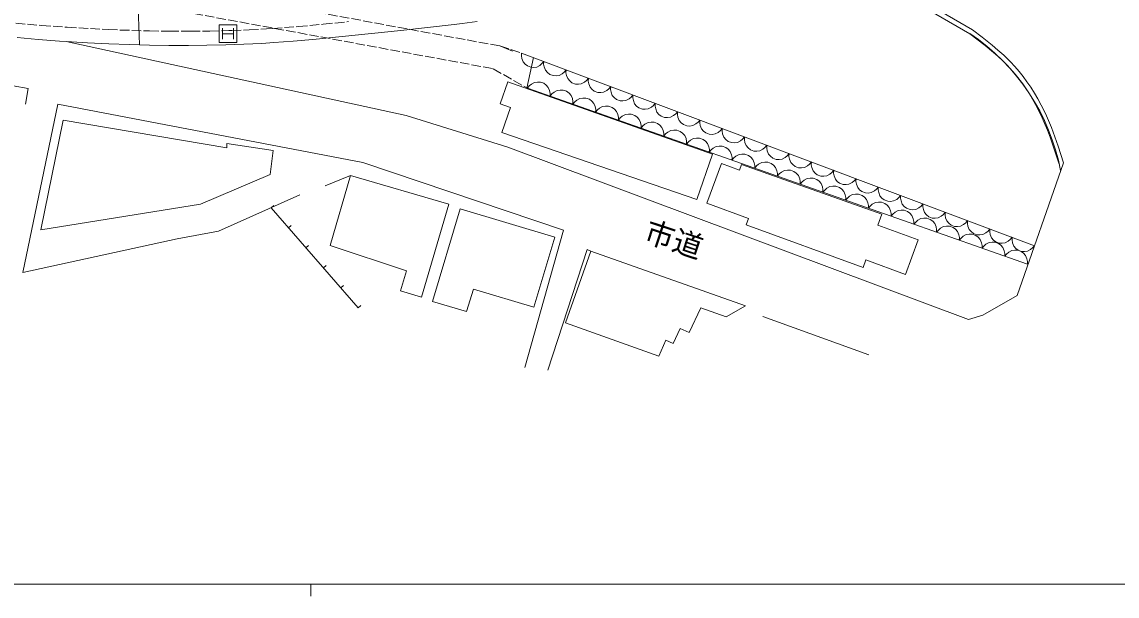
# Model space of a CAD drawing. Units: millimetres, scale not verified. Extents: x -75923 to 564077, y -56560 to 303440.
# Drawn here: x 27555 to 120486, y 127440 to 176162 of the extents above; entities that cross this region are included whole.
import ezdxf
from ezdxf.enums import TextEntityAlignment as Align

# ---------------------------------------------------------------- set-up
doc = ezdxf.new("R2010")
doc.units = ezdxf.units.MM
doc.header["$LTSCALE"] = 1000
doc.linetypes.add('USER1', pattern=[1, 0.8, -0.2])
for name, color, linetype, lineweight in [('M-BGD', 7, 'Continuous', 13), ('M-STR-STR1', 1, 'Continuous', 13), ('M-TTL-BAND', 7, 'Continuous', 13)]:
    doc.layers.add(name, color=color, linetype=linetype, lineweight=lineweight)
doc.layers.add('M-BMK-HTXT', color=7, linetype='Continuous')
doc.styles.add('ＭＳ ゴシック', font='')
doc.styles.get('ＭＳ ゴシック').set_extended_font_data('MS Gothic')

msp = doc.modelspace()

# ---------------------------------------------------------------- linework, layer by layer
at = {"layer": 'M-BGD'}
for p, q in [((107986, 175162), (93768, 183414)), ((94259, 183591), (108208, 175496)), ((44579, 175630), (44579, 174692)), ((44579, 175161), (45516, 175161)), ((45516, 175630), (45516, 174692)), ((5587, 174643), (28096, 170502)), ((31303, 174504), (60168, 168214)), ((68102, 174120), (69192, 173676)), ((69945, 173518), (113475, 157174)), ((70411, 170546), (70975, 173131)), ((68799, 171072), (68138, 169204)), ((86143, 164935), (68799, 171072)), ((28096, 170502), (27851, 169185)), ((112883, 155592), (70450, 170532)), ((30592, 169183), (27628, 154897)), ((30592, 169183), (56495, 164233)), ((68138, 169204), (69012, 168895)), ((60168, 168214), (68785, 165524)), ((69012, 168895), (68289, 166778)), ((31055, 167832), (29161, 158526)), ((44951, 165483), (31055, 167832)), ((68289, 166778), (84820, 161089)), ((48867, 165246), (44951, 165847)), ((44951, 165847), (44951, 165483)), ((68785, 165524), (107870, 150908)), ((48612, 163225), (48867, 165246)), ((84820, 161089), (86143, 164935)), ((56495, 164233), (73507, 158484)), ((86908, 164143), (85682, 160770)), ((88457, 163594), (86908, 164143)), ((88622, 164059), (88457, 163594)), ((100518, 159842), (88622, 164059)), ((111996, 152960), (115947, 164208)), ((42711, 160693), (48612, 163225)), ((55447, 163128), (53283, 162240)), ((53707, 157187), (55447, 163128)), ((55447, 163128), (63768, 160687)), ((44225, 158395), (51131, 161477)), ((29161, 158526), (42711, 160693)), ((48702, 160393), (48929, 160590)), ((56100, 151906), (48702, 160393)), ((63768, 160687), (61459, 152814)), ((62385, 152448), (64740, 160306)), ((64740, 160306), (72769, 157899)), ((85682, 160770), (89217, 159486)), ((100177, 158904), (100518, 159842)), ((89217, 159486), (89016, 158934)), ((89016, 158934), (98933, 155332)), ((40728, 157743), (44225, 158395)), ((50182, 158696), (50408, 158893)), ((73507, 158484), (70218, 146836)), ((103595, 157663), (100177, 158904)), ((27628, 154897), (40728, 157743)), ((51661, 156998), (51887, 157195)), ((60194, 155052), (53707, 157187)), ((72769, 157899), (70988, 151957)), ((102534, 154742), (103595, 157663)), ((72190, 146618), (75507, 156842)), ((73673, 150635), (75844, 156722)), ((75507, 156842), (75844, 156722)), ((75844, 156722), (88967, 152083)), ((53141, 155301), (53367, 155498)), ((98933, 155332), (99164, 155966)), ((99164, 155966), (102534, 154742)), ((59690, 153333), (60194, 155052)), ((54620, 153603), (54846, 153800)), ((65868, 153492), (65294, 151576)), ((70988, 151957), (65868, 153492)), ((61459, 152814), (59690, 153333)), ((65294, 151576), (62385, 152448)), ((109106, 151272), (111996, 152960)), ((56100, 151906), (56326, 152103)), ((85158, 151911), (84186, 149797)), ((87310, 151130), (85158, 151911)), ((88967, 152083), (87310, 151130)), ((81590, 147810), (73673, 150635)), ((90426, 151155), (99425, 147916)), ((107870, 150908), (109106, 151272)), ((83408, 150155), (82818, 148871)), ((84186, 149797), (83408, 150155)), ((82207, 149152), (81590, 147810)), ((82818, 148871), (82207, 149152))]:
    msp.add_line(p, q, dxfattribs=at)
at = {"layer": 'M-BGD', "linetype": 'USER1'}
for p, q in [((21097, 182792), (68102, 174120)), ((21460, 180695), (67537, 172190)), ((68102, 174120), (69945, 173518)), ((67537, 172190), (70450, 170532))]:
    msp.add_line(p, q, dxfattribs=at)
at = {"layer": 'M-BGD'}
msp.add_lwpolyline([(44298, 174411), (44298, 175911), (45798, 175911), (45798, 174411)], close=True, dxfattribs=at)
for points in [[(115566, 164085), (115206, 165191), (114824, 166298), (114571, 166972), (114300, 167638), (114040, 168222), (113574, 169149), (113052, 170046), (112476, 170907), (111845, 171723), (111162, 172486), (110766, 172880), (110357, 173260), (109837, 173710), (109295, 174153), (107986, 175162)], [(108208, 175496), (109046, 174856), (109878, 174195), (110375, 173777), (110865, 173337), (111450, 172764), (111810, 172376), (112163, 171966), (112507, 171536), (112841, 171084), (113165, 170611), (113473, 170127), (113769, 169624), (114052, 169102), (114402, 168391), (114667, 167796), (114913, 167194), (115206, 166418), (115482, 165625), (115947, 164208)], [(69945, 173518), (69934, 173273), (69978, 173046), (70085, 172769), (70250, 172577), (70446, 172422), (70739, 172312), (70988, 172300), (71239, 172335), (71502, 172474), (71680, 172618), (71837, 172807)], [(71837, 172807), (71827, 172563), (71871, 172336), (71977, 172058), (72143, 171866), (72339, 171712), (72632, 171602), (72881, 171589), (73132, 171625), (73395, 171764), (73573, 171907), (73730, 172096)], [(73730, 172096), (73719, 171852), (73764, 171625), (73870, 171348), (74036, 171156), (74231, 171001), (74525, 170891), (74774, 170879), (75024, 170914), (75287, 171053), (75465, 171197), (75623, 171386)], [(72379, 169853), (72385, 170100), (72335, 170329), (72222, 170607), (72050, 170798), (71849, 170950), (71550, 171055), (71298, 171062), (71045, 171021), (70782, 170876), (70605, 170726), (70450, 170532)], [(75623, 171386), (75612, 171142), (75656, 170914), (75763, 170637), (75928, 170445), (76124, 170291), (76417, 170181), (76666, 170168), (76917, 170203), (77180, 170342), (77358, 170486), (77515, 170675)], [(74308, 169174), (74313, 169421), (74264, 169650), (74150, 169928), (73979, 170119), (73778, 170271), (73479, 170376), (73227, 170383), (72974, 170342), (72711, 170196), (72534, 170047), (72379, 169853)], [(77515, 170675), (77505, 170431), (77549, 170204), (77655, 169926), (77821, 169735), (78016, 169580), (78310, 169470), (78559, 169457), (78810, 169493), (79072, 169632), (79250, 169775), (79408, 169965)], [(76236, 168495), (76242, 168742), (76193, 168971), (76079, 169249), (75908, 169439), (75707, 169592), (75408, 169697), (75156, 169704), (74903, 169663), (74640, 169517), (74463, 169368), (74308, 169174)], [(79408, 169965), (79397, 169720), (79441, 169493), (79548, 169216), (79713, 169024), (79909, 168870), (80202, 168759), (80451, 168747), (80702, 168782), (80965, 168921), (81143, 169065), (81300, 169254)], [(81300, 169254), (81290, 169010), (81334, 168783), (81440, 168505), (81606, 168313), (81802, 168159), (82095, 168049), (82344, 168036), (82595, 168072), (82858, 168211), (83036, 168354), (83193, 168543)], [(78165, 167815), (78171, 168063), (78121, 168292), (78008, 168570), (77837, 168760), (77635, 168912), (77336, 169018), (77084, 169025), (76831, 168984), (76569, 168838), (76392, 168689), (76236, 168495)], [(80094, 167136), (80100, 167384), (80050, 167612), (79937, 167891), (79765, 168081), (79564, 168233), (79265, 168339), (79013, 168346), (78760, 168305), (78497, 168159), (78320, 168010), (78165, 167815)], [(83193, 168543), (83182, 168299), (83227, 168072), (83333, 167795), (83499, 167603), (83694, 167448), (83988, 167338), (84237, 167326), (84487, 167361), (84750, 167500), (84928, 167644), (85086, 167833)], [(82023, 166457), (82028, 166704), (81979, 166933), (81865, 167212), (81694, 167402), (81493, 167554), (81194, 167659), (80942, 167667), (80689, 167626), (80426, 167480), (80249, 167331), (80094, 167136)], [(85086, 167833), (85075, 167589), (85119, 167361), (85226, 167084), (85391, 166892), (85587, 166738), (85880, 166628), (86129, 166615), (86380, 166651), (86643, 166789), (86821, 166933), (86978, 167122)], [(83951, 165778), (83957, 166025), (83908, 166254), (83794, 166533), (83623, 166723), (83422, 166875), (83123, 166980), (82871, 166988), (82618, 166947), (82355, 166801), (82178, 166652), (82023, 166457)], [(86978, 167122), (86968, 166878), (87012, 166651), (87118, 166373), (87284, 166182), (87479, 166027), (87773, 165917), (88022, 165905), (88273, 165940), (88535, 166079), (88713, 166223), (88871, 166412)], [(88871, 166412), (88860, 166167), (88904, 165940), (89011, 165663), (89176, 165471), (89372, 165317), (89665, 165206), (89914, 165194), (90165, 165229), (90428, 165368), (90606, 165512), (90763, 165701)], [(85880, 165099), (85886, 165346), (85836, 165575), (85723, 165853), (85552, 166044), (85350, 166196), (85051, 166301), (84799, 166309), (84546, 166268), (84284, 166122), (84107, 165973), (83951, 165778)], [(87809, 164420), (87815, 164667), (87765, 164896), (87652, 165174), (87480, 165365), (87279, 165517), (86980, 165622), (86728, 165630), (86475, 165589), (86212, 165443), (86035, 165294), (85880, 165099)], [(90763, 165701), (90753, 165457), (90797, 165230), (90903, 164952), (91069, 164761), (91265, 164606), (91558, 164496), (91807, 164483), (92058, 164519), (92321, 164658), (92499, 164801), (92656, 164991)], [(89738, 163741), (89743, 163988), (89694, 164217), (89580, 164495), (89409, 164686), (89208, 164838), (88909, 164943), (88657, 164951), (88404, 164910), (88141, 164764), (87964, 164615), (87809, 164420)], [(92656, 164991), (92645, 164746), (92690, 164519), (92796, 164242), (92961, 164050), (93157, 163895), (93451, 163785), (93700, 163773), (93950, 163808), (94213, 163947), (94391, 164091), (94549, 164280)], [(91666, 163062), (91672, 163309), (91623, 163538), (91509, 163816), (91338, 164007), (91137, 164159), (90838, 164264), (90586, 164271), (90333, 164230), (90070, 164084), (89893, 163935), (89738, 163741)], [(93595, 162383), (93601, 162630), (93551, 162859), (93438, 163137), (93267, 163327), (93065, 163480), (92766, 163585), (92514, 163592), (92261, 163551), (91999, 163405), (91822, 163256), (91666, 163062)], [(94549, 164280), (94538, 164036), (94582, 163809), (94689, 163531), (94854, 163339), (95050, 163185), (95343, 163075), (95592, 163062), (95843, 163098), (96106, 163236), (96284, 163380), (96441, 163569)], [(96441, 163569), (96431, 163325), (96475, 163098), (96581, 162820), (96747, 162629), (96942, 162474), (97236, 162364), (97485, 162352), (97736, 162387), (97998, 162526), (98176, 162670), (98334, 162859)], [(95524, 161703), (95530, 161951), (95480, 162180), (95367, 162458), (95195, 162648), (94994, 162800), (94695, 162906), (94443, 162913), (94190, 162872), (93927, 162726), (93750, 162577), (93595, 162383)], [(98334, 162859), (98323, 162615), (98367, 162387), (98474, 162110), (98639, 161918), (98835, 161764), (99128, 161654), (99377, 161641), (99628, 161676), (99891, 161815), (100069, 161959), (100226, 162148)], [(97453, 161024), (97458, 161272), (97409, 161500), (97295, 161779), (97124, 161969), (96923, 162121), (96624, 162227), (96372, 162234), (96119, 162193), (95856, 162047), (95679, 161898), (95524, 161703)], [(100226, 162148), (100216, 161904), (100260, 161677), (100366, 161399), (100532, 161208), (100728, 161053), (101021, 160943), (101270, 160930), (101521, 160966), (101784, 161105), (101962, 161248), (102119, 161438)], [(99381, 160345), (99387, 160593), (99338, 160821), (99224, 161100), (99053, 161290), (98852, 161442), (98553, 161548), (98301, 161555), (98048, 161514), (97785, 161368), (97608, 161219), (97453, 161024)], [(101310, 159666), (101316, 159913), (101266, 160142), (101153, 160421), (100982, 160611), (100780, 160763), (100481, 160868), (100229, 160876), (99976, 160835), (99714, 160689), (99537, 160540), (99381, 160345)], [(102119, 161438), (102108, 161193), (102153, 160966), (102259, 160689), (102424, 160497), (102620, 160343), (102914, 160232), (103163, 160220), (103413, 160255), (103676, 160394), (103854, 160538), (104012, 160727)], [(103239, 158987), (103245, 159234), (103195, 159463), (103082, 159742), (102910, 159932), (102709, 160084), (102410, 160189), (102158, 160197), (101905, 160156), (101642, 160010), (101465, 159861), (101310, 159666)], [(104012, 160727), (104001, 160483), (104045, 160256), (104152, 159978), (104317, 159786), (104513, 159632), (104806, 159522), (105055, 159509), (105306, 159545), (105569, 159684), (105747, 159827), (105904, 160016)], [(105904, 160016), (105893, 159772), (105938, 159545), (106044, 159268), (106210, 159076), (106405, 158921), (106699, 158811), (106948, 158799), (107199, 158834), (107461, 158973), (107639, 159117), (107797, 159306)], [(105168, 158308), (105173, 158555), (105124, 158784), (105010, 159062), (104839, 159253), (104638, 159405), (104339, 159510), (104087, 159518), (103834, 159477), (103571, 159331), (103394, 159182), (103239, 158987)], [(107797, 159306), (107786, 159062), (107830, 158834), (107937, 158557), (108102, 158365), (108298, 158211), (108591, 158101), (108840, 158088), (109091, 158123), (109354, 158262), (109532, 158406), (109689, 158595)], [(107096, 157629), (107102, 157876), (107053, 158105), (106939, 158383), (106768, 158574), (106567, 158726), (106268, 158831), (106016, 158839), (105763, 158798), (105500, 158652), (105323, 158503), (105168, 158308)], [(109025, 156950), (109031, 157197), (108981, 157426), (108868, 157704), (108697, 157895), (108495, 158047), (108196, 158152), (107944, 158159), (107691, 158118), (107429, 157973), (107252, 157824), (107096, 157629)], [(109689, 158595), (109679, 158351), (109723, 158124), (109829, 157846), (109995, 157655), (110191, 157500), (110484, 157390), (110733, 157378), (110984, 157413), (111247, 157552), (111425, 157695), (111582, 157885)], [(110954, 156271), (110960, 156518), (110910, 156747), (110797, 157025), (110625, 157216), (110424, 157368), (110125, 157473), (109873, 157480), (109620, 157439), (109357, 157293), (109180, 157144), (109025, 156950)], [(111582, 157885), (111571, 157640), (111616, 157413), (111722, 157136), (111887, 156944), (112083, 156790), (112377, 156679), (112626, 156667), (112876, 156702), (113139, 156841), (113317, 156985), (113475, 157174)], [(112883, 155592), (112888, 155839), (112839, 156068), (112725, 156346), (112554, 156536), (112353, 156689), (112054, 156794), (111802, 156801), (111549, 156760), (111286, 156614), (111109, 156465), (110954, 156271)]]:
    msp.add_lwpolyline(points, dxfattribs=at)
msp.add_arc((97921, 160142), 18096, 10.83057, 56.20522, dxfattribs=at)
at = {"layer": 'M-STR-STR1'}
msp.add_line((37545, 174213), (37177, 184674), dxfattribs=at)
at = {"layer": 'M-STR-STR1', "linetype": 'USER1'}
msp.add_lwpolyline([(27035, 176047), (29207, 175860), (31382, 175702), (34879, 175507), (38377, 175391), (40065, 175366), (41754, 175362), (41874, 175362), (43500, 175382), (45125, 175421), (45365, 175429), (46841, 175487), (48317, 175565), (48845, 175599), (50983, 175765), (53127, 175963), (55276, 176183)], dxfattribs=at)
at = {"layer": 'M-STR-STR1'}
msp.add_lwpolyline([(27144, 174832), (28948, 174677), (30754, 174541), (31303, 174504), (33110, 174394), (34929, 174303), (36649, 174237), (38380, 174191), (40031, 174166), (41681, 174161), (43261, 174177), (44851, 174212), (46379, 174266), (47907, 174340), (48924, 174401), (50578, 174527), (52230, 174672), (59714, 175446), (61983, 175683), (64248, 175940), (64922, 176026), (66198, 176209)], dxfattribs=at)
at = {"layer": 'M-TTL-BAND'}
for p, q in [((-75923, 128440), (463077, 128440)), ((52077, 128440), (52077, 127440))]:
    msp.add_line(p, q, dxfattribs=at)

# ---------------------------------------------------------------- texts
at = {"layer": 'M-BMK-HTXT', "style": 'ＭＳ ゴシック'}
msp.add_text('市道', height=1833, rotation=341.8, dxfattribs=at).set_placement((80050, 157096), align=Align.BOTTOM_LEFT)

doc.saveas('drawing.dxf')
